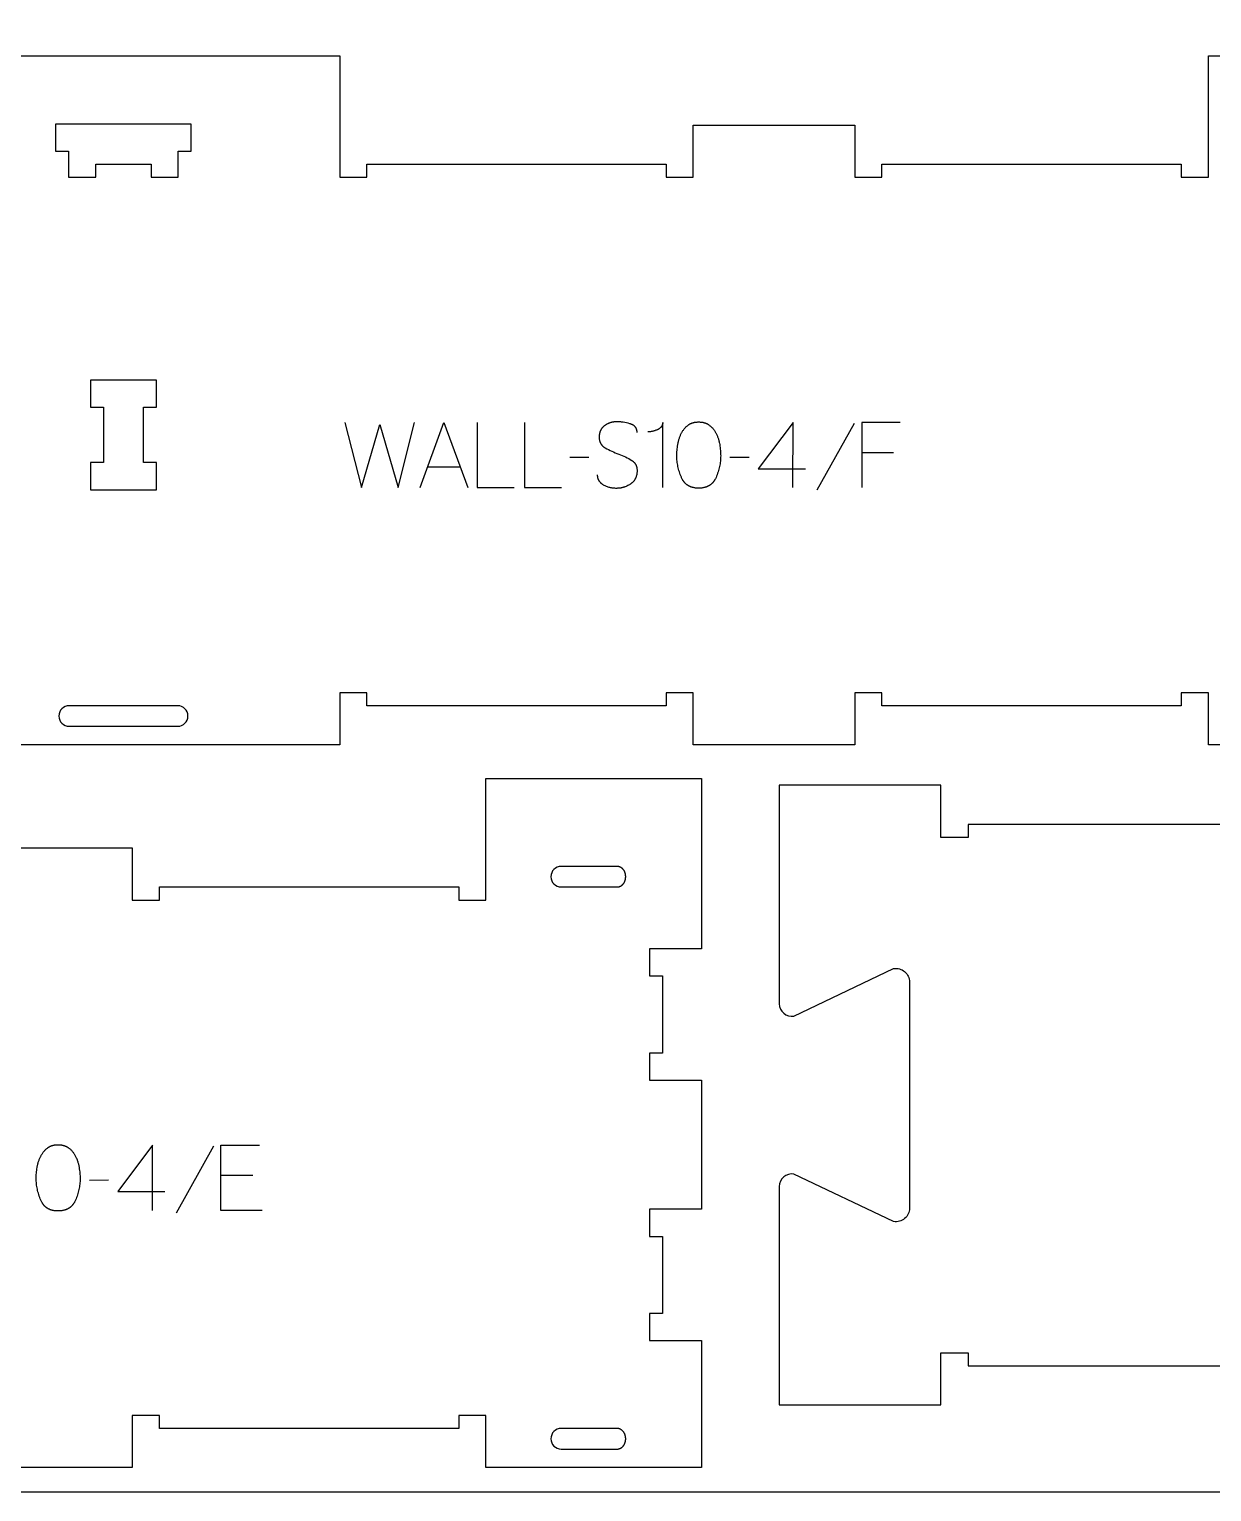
# Model space of a CAD drawing. Extents: x -10701 to -7518, y -10461 to -4867.
# Drawn here: x -9677 to -9132, y -8111 to -7437 of the extents above; entities that cross this region are included whole.
import ezdxf

# ---------------------------------------------------------------- set-up
doc = ezdxf.new("R2010")
doc.units = 0
for name, color, linetype in [('0_SHEET_SPRUCEPLY_2440X122', 1, 'CONTINUOUS'), ('1_ANYTOOL_1MMDEEP_LABELS_S', 2, 'CONTINUOUS'), ('3_ANYTOOL_CUTTHROUGH_INSID', 4, 'CONTINUOUS'), ('4_ANYTOOL_CUTTHROUGH_OUTSI', 5, 'CONTINUOUS')]:
    doc.layers.add(name, color=color, linetype=linetype)

msp = doc.modelspace()

# ---------------------------------------------------------------- linework, layer by layer
at = {"layer": '0_SHEET_SPRUCEPLY_2440X122'}
msp.add_lwpolyline([(-10329.71, -6891.21), (-10329.71, -8111.21), (-7889.71, -8111.21), (-7889.71, -6891.21)], close=True, dxfattribs=at)
at = {"layer": '1_ANYTOOL_1MMDEEP_LABELS_S'}
for points in [[(-9531.74, -7618.51), (-9524.02, -7648.51), (-9515.58, -7619.41), (-9507.09, -7648.51), (-9499.59, -7618.51)], [(-9497.02, -7648.51), (-9486.14, -7618.51), (-9475.08, -7648.51)], [(-9470.79, -7618.51), (-9470.79, -7648.51), (-9453.69, -7648.51)], [(-9448.98, -7618.51), (-9448.98, -7648.51), (-9431.88, -7648.51)], [(-9396.99, -7623.1), (-9397, -7622.91), (-9397, -7622.81), (-9397.01, -7622.72), (-9397.01, -7622.63), (-9397.02, -7622.54), (-9397.03, -7622.45), (-9397.04, -7622.37), (-9397.06, -7622.28), (-9397.07, -7622.2), (-9397.09, -7622.11), (-9397.11, -7622.03), (-9397.13, -7621.95), (-9397.15, -7621.86), (-9397.17, -7621.78), (-9397.2, -7621.71), (-9397.22, -7621.63), (-9397.25, -7621.55), (-9397.28, -7621.47), (-9397.31, -7621.4), (-9397.35, -7621.32), (-9397.38, -7621.25), (-9397.42, -7621.18), (-9397.45, -7621.11), (-9397.49, -7621.04), (-9397.53, -7620.97), (-9397.58, -7620.9), (-9397.62, -7620.83), (-9397.67, -7620.77), (-9397.71, -7620.7), (-9397.76, -7620.64), (-9397.81, -7620.58), (-9397.87, -7620.52), (-9397.92, -7620.45), (-9397.97, -7620.4), (-9398.03, -7620.34), (-9398.09, -7620.28), (-9398.15, -7620.22), (-9398.21, -7620.17), (-9398.27, -7620.11), (-9398.34, -7620.06), (-9398.41, -7620.01), (-9398.47, -7619.95), (-9398.54, -7619.9), (-9398.61, -7619.85), (-9398.69, -7619.81), (-9398.76, -7619.76), (-9398.84, -7619.71), (-9398.92, -7619.67), (-9398.99, -7619.62), (-9399.08, -7619.58), (-9399.16, -7619.54), (-9399.33, -7619.46), (-9399.5, -7619.38), (-9399.69, -7619.3), (-9399.88, -7619.24), (-9400.07, -7619.17), (-9400.27, -7619.11), (-9401.08, -7618.89), (-9401.88, -7618.7), (-9402.67, -7618.53), (-9403.44, -7618.4), (-9403.82, -7618.35), (-9404.19, -7618.3), (-9404.57, -7618.26), (-9404.94, -7618.23), (-9405.3, -7618.2), (-9405.67, -7618.18), (-9406.02, -7618.17), (-9406.38, -7618.17), (-9406.57, -7618.17), (-9406.77, -7618.17), (-9406.96, -7618.18), (-9407.15, -7618.2), (-9407.34, -7618.21), (-9407.53, -7618.23), (-9407.72, -7618.25), (-9407.9, -7618.28), (-9408.09, -7618.31), (-9408.27, -7618.34), (-9408.45, -7618.38), (-9408.64, -7618.42), (-9408.82, -7618.47), (-9408.99, -7618.52), (-9409.17, -7618.57), (-9409.35, -7618.62), (-9409.52, -7618.68), (-9409.7, -7618.74), (-9409.87, -7618.81), (-9410.04, -7618.88), (-9410.21, -7618.95), (-9410.38, -7619.03), (-9410.54, -7619.11), (-9410.71, -7619.19), (-9410.88, -7619.28), (-9411.04, -7619.37), (-9411.2, -7619.46), (-9411.36, -7619.56), (-9411.52, -7619.66), (-9411.68, -7619.77), (-9411.84, -7619.88), (-9411.99, -7619.99), (-9412.15, -7620.1), (-9412.29, -7620.22), (-9412.44, -7620.34), (-9412.58, -7620.47), (-9412.71, -7620.6), (-9412.84, -7620.73), (-9412.96, -7620.86), (-9413.08, -7621), (-9413.2, -7621.14), (-9413.3, -7621.28), (-9413.41, -7621.43), (-9413.51, -7621.57), (-9413.6, -7621.73), (-9413.69, -7621.88), (-9413.78, -7622.04), (-9413.86, -7622.2), (-9413.93, -7622.36), (-9414, -7622.53), (-9414.07, -7622.7), (-9414.13, -7622.88), (-9414.19, -7623.05), (-9414.24, -7623.23), (-9414.28, -7623.41), (-9414.32, -7623.6), (-9414.36, -7623.79), (-9414.39, -7623.98), (-9414.42, -7624.18), (-9414.44, -7624.37), (-9414.46, -7624.57), (-9414.47, -7624.78), (-9414.48, -7624.99), (-9414.48, -7625.2), (-9414.48, -7625.41), (-9414.47, -7625.62), (-9414.45, -7625.83), (-9414.44, -7626.03), (-9414.41, -7626.23), (-9414.38, -7626.43), (-9414.34, -7626.62), (-9414.3, -7626.81), (-9414.26, -7627), (-9414.2, -7627.18), (-9414.15, -7627.36), (-9414.08, -7627.53), (-9414.05, -7627.62), (-9414.01, -7627.7), (-9413.98, -7627.79), (-9413.94, -7627.87), (-9413.9, -7627.95), (-9413.86, -7628.04), (-9413.82, -7628.12), (-9413.77, -7628.2), (-9413.73, -7628.27), (-9413.68, -7628.35), (-9413.63, -7628.43), (-9413.58, -7628.5), (-9413.53, -7628.58), (-9413.48, -7628.65), (-9413.43, -7628.73), (-9413.37, -7628.8), (-9413.32, -7628.87), (-9413.26, -7628.94), (-9413.2, -7629.01), (-9413.14, -7629.08), (-9413.08, -7629.14), (-9413.02, -7629.21), (-9412.95, -7629.28), (-9412.89, -7629.34), (-9412.75, -7629.47), (-9412.61, -7629.59), (-9412.47, -7629.71), (-9412.31, -7629.83), (-9412.16, -7629.94), (-9411.99, -7630.05), (-9411.82, -7630.15), (-9411.65, -7630.25), (-9410.94, -7630.64), (-9410.2, -7631.02), (-9409.46, -7631.39), (-9408.69, -7631.75), (-9407.91, -7632.09), (-9407.12, -7632.43), (-9406.31, -7632.75), (-9405.48, -7633.06), (-9404.65, -7633.37), (-9403.85, -7633.7), (-9403.06, -7634.04), (-9402.3, -7634.4), (-9401.55, -7634.78), (-9400.83, -7635.17), (-9400.12, -7635.57), (-9399.44, -7636), (-9399.27, -7636.1), (-9399.11, -7636.22), (-9398.96, -7636.33), (-9398.88, -7636.39), (-9398.81, -7636.46), (-9398.74, -7636.52), (-9398.67, -7636.58), (-9398.6, -7636.64), (-9398.53, -7636.71), (-9398.46, -7636.77), (-9398.4, -7636.84), (-9398.34, -7636.91), (-9398.27, -7636.98), (-9398.21, -7637.05), (-9398.15, -7637.12), (-9398.1, -7637.19), (-9398.04, -7637.26), (-9397.99, -7637.34), (-9397.93, -7637.41), (-9397.88, -7637.49), (-9397.83, -7637.56), (-9397.78, -7637.64), (-9397.74, -7637.72), (-9397.69, -7637.8), (-9397.65, -7637.88), (-9397.61, -7637.96), (-9397.56, -7638.04), (-9397.52, -7638.13), (-9397.49, -7638.21), (-9397.45, -7638.3), (-9397.41, -7638.39), (-9397.38, -7638.47), (-9397.35, -7638.56), (-9397.32, -7638.65), (-9397.29, -7638.74), (-9397.26, -7638.83), (-9397.23, -7638.92), (-9397.18, -7639.11), (-9397.14, -7639.3), (-9397.1, -7639.5), (-9397.07, -7639.7), (-9397.05, -7639.9), (-9397.03, -7640.11), (-9397.02, -7640.32), (-9397.01, -7640.54), (-9397.01, -7640.76), (-9397.01, -7640.98), (-9397.02, -7641.21), (-9397.04, -7641.44), (-9397.06, -7641.67), (-9397.08, -7641.9), (-9397.12, -7642.12), (-9397.15, -7642.34), (-9397.19, -7642.56), (-9397.24, -7642.77), (-9397.29, -7642.98), (-9397.35, -7643.18), (-9397.41, -7643.38), (-9397.48, -7643.58), (-9397.55, -7643.78), (-9397.62, -7643.97), (-9397.7, -7644.15), (-9397.79, -7644.34), (-9397.88, -7644.51), (-9397.98, -7644.69), (-9398.08, -7644.86), (-9398.19, -7645.03), (-9398.3, -7645.19), (-9398.42, -7645.35), (-9398.54, -7645.51), (-9398.66, -7645.66), (-9398.8, -7645.81), (-9398.93, -7645.96), (-9399.07, -7646.1), (-9399.22, -7646.24), (-9399.37, -7646.37), (-9399.53, -7646.5), (-9399.69, -7646.63), (-9399.86, -7646.75), (-9400.03, -7646.87), (-9400.21, -7646.99), (-9400.57, -7647.21), (-9400.93, -7647.42), (-9401.3, -7647.61), (-9401.67, -7647.79), (-9402.05, -7647.95), (-9402.42, -7648.1), (-9402.62, -7648.17), (-9402.81, -7648.24), (-9403, -7648.3), (-9403.19, -7648.36), (-9403.39, -7648.42), (-9403.58, -7648.47), (-9403.78, -7648.52), (-9403.97, -7648.57), (-9404.17, -7648.61), (-9404.37, -7648.65), (-9404.57, -7648.69), (-9404.77, -7648.72), (-9404.97, -7648.75), (-9405.17, -7648.77), (-9405.58, -7648.81), (-9405.99, -7648.84), (-9406.4, -7648.85), (-9406.81, -7648.85), (-9407.22, -7648.84), (-9407.63, -7648.81), (-9408.03, -7648.77), (-9408.42, -7648.72), (-9408.81, -7648.66), (-9409.2, -7648.58), (-9409.58, -7648.49), (-9409.95, -7648.39), (-9410.33, -7648.27), (-9410.69, -7648.14), (-9411.06, -7648), (-9411.42, -7647.85), (-9411.77, -7647.68), (-9412.12, -7647.5), (-9412.46, -7647.31), (-9412.63, -7647.21), (-9412.8, -7647.11), (-9412.96, -7647), (-9413.11, -7646.89), (-9413.26, -7646.78), (-9413.4, -7646.66), (-9413.53, -7646.54), (-9413.66, -7646.42), (-9413.79, -7646.3), (-9413.91, -7646.17), (-9414.03, -7646.04), (-9414.14, -7645.91), (-9414.19, -7645.84), (-9414.24, -7645.77), (-9414.29, -7645.7), (-9414.34, -7645.63), (-9414.39, -7645.56), (-9414.43, -7645.49), (-9414.48, -7645.42), (-9414.52, -7645.35), (-9414.56, -7645.28), (-9414.61, -7645.2), (-9414.64, -7645.13), (-9414.68, -7645.05), (-9414.72, -7644.97), (-9414.76, -7644.9), (-9414.79, -7644.82), (-9414.82, -7644.74), (-9414.85, -7644.66), (-9414.88, -7644.58), (-9414.91, -7644.5), (-9414.94, -7644.42), (-9414.99, -7644.26), (-9415.04, -7644.09), (-9415.08, -7643.92), (-9415.11, -7643.74), (-9415.14, -7643.57), (-9415.16, -7643.39), (-9415.18, -7643.2), (-9415.2, -7643.02), (-9415.21, -7642.83), (-9415.21, -7642.64)], [(-9385.12, -7648.51), (-9385.12, -7618.47), (-9385.14, -7618.62), (-9385.17, -7618.77), (-9385.2, -7618.91), (-9385.23, -7619.05), (-9385.27, -7619.19), (-9385.31, -7619.33), (-9385.35, -7619.46), (-9385.4, -7619.6), (-9385.45, -7619.72), (-9385.51, -7619.85), (-9385.54, -7619.91), (-9385.57, -7619.97), (-9385.6, -7620.03), (-9385.63, -7620.09), (-9385.66, -7620.15), (-9385.7, -7620.21), (-9385.73, -7620.26), (-9385.77, -7620.32), (-9385.81, -7620.38), (-9385.85, -7620.43), (-9385.89, -7620.49), (-9385.93, -7620.54), (-9385.97, -7620.59), (-9386.01, -7620.64), (-9386.05, -7620.7), (-9386.1, -7620.75), (-9386.14, -7620.8), (-9386.19, -7620.85), (-9386.24, -7620.89), (-9386.28, -7620.94), (-9386.33, -7620.99), (-9386.38, -7621.04), (-9386.49, -7621.13), (-9386.59, -7621.21), (-9386.71, -7621.3), (-9386.82, -7621.38), (-9386.94, -7621.46), (-9387.06, -7621.54), (-9387.19, -7621.61), (-9387.32, -7621.68), (-9387.45, -7621.75), (-9387.59, -7621.81), (-9387.74, -7621.87), (-9388.02, -7621.99), (-9388.31, -7622.1), (-9388.6, -7622.2), (-9388.88, -7622.3), (-9389.16, -7622.38), (-9389.44, -7622.46), (-9389.71, -7622.53), (-9389.99, -7622.6), (-9390.26, -7622.65), (-9390.53, -7622.7), (-9390.8, -7622.74), (-9391.06, -7622.78), (-9391.33, -7622.8), (-9391.59, -7622.82), (-9391.85, -7622.83), (-9392.11, -7622.84)], [(-9325.12, -7648.51), (-9325.08, -7618.47), (-9341.11, -7639.85)], [(-9296.92, -7618.98), (-9314.11, -7649.75)], [(-9275.66, -7618.51), (-9293.32, -7618.51), (-9293.32, -7648.51)], [(-9419.24, -7634.62), (-9428.02, -7634.71)], [(-9345.39, -7634.62), (-9354.18, -7634.71)], [(-9278.84, -7632.48), (-9293.32, -7632.48)], [(-9493.55, -7638.95), (-9478.64, -7638.95)], [(-9341.11, -7639.85), (-9319.34, -7639.85)], [(-9620.48, -7981.56), (-9620.44, -7951.52), (-9636.46, -7972.9)], [(-9592.28, -7952.03), (-9609.46, -7982.8)], [(-9569.91, -7981.56), (-9588.85, -7981.56), (-9588.85, -7951.56), (-9571.02, -7951.56)], [(-9574.19, -7965.49), (-9588.85, -7965.49)], [(-9640.75, -7967.68), (-9649.54, -7967.76)], [(-9636.46, -7972.9), (-9614.69, -7972.9)]]:
    msp.add_lwpolyline(points, dxfattribs=at)
for points in [[(-9368.62, -7618.25), (-9368.25, -7618.26), (-9367.89, -7618.28), (-9367.71, -7618.29), (-9367.53, -7618.31), (-9367.36, -7618.33), (-9367.19, -7618.35), (-9367.02, -7618.37), (-9366.85, -7618.4), (-9366.68, -7618.43), (-9366.52, -7618.47), (-9366.35, -7618.5), (-9366.19, -7618.54), (-9366.04, -7618.59), (-9365.88, -7618.63), (-9365.72, -7618.68), (-9365.57, -7618.73), (-9365.42, -7618.79), (-9365.27, -7618.85), (-9365.13, -7618.91), (-9364.98, -7618.97), (-9364.84, -7619.04), (-9364.7, -7619.11), (-9364.56, -7619.18), (-9364.43, -7619.26), (-9364.29, -7619.34), (-9364.16, -7619.42), (-9364.03, -7619.5), (-9363.9, -7619.59), (-9363.77, -7619.68), (-9363.65, -7619.77), (-9363.41, -7619.97), (-9363.17, -7620.17), (-9362.94, -7620.37), (-9362.72, -7620.59), (-9362.5, -7620.8), (-9362.29, -7621.03), (-9362.08, -7621.26), (-9361.88, -7621.5), (-9361.69, -7621.74), (-9361.5, -7621.99), (-9361.32, -7622.25), (-9361.15, -7622.51), (-9360.98, -7622.78), (-9360.82, -7623.06), (-9360.67, -7623.34), (-9360.52, -7623.63), (-9360.38, -7623.92), (-9360.24, -7624.22), (-9360.11, -7624.52), (-9359.99, -7624.82), (-9359.87, -7625.13), (-9359.75, -7625.44), (-9359.64, -7625.75), (-9359.54, -7626.07), (-9359.44, -7626.39), (-9359.35, -7626.71), (-9359.27, -7627.03), (-9359.18, -7627.36), (-9359.11, -7627.7), (-9359.04, -7628.03), (-9358.91, -7628.71), (-9358.81, -7629.39), (-9358.72, -7630.06), (-9358.64, -7630.72), (-9358.58, -7631.38), (-9358.53, -7632.02), (-9358.49, -7632.66), (-9358.47, -7633.28), (-9358.46, -7633.9), (-9358.47, -7634.51), (-9358.5, -7635.13), (-9358.54, -7635.74), (-9358.6, -7636.36), (-9358.67, -7636.98), (-9358.76, -7637.6), (-9358.87, -7638.22), (-9359, -7638.83), (-9359.14, -7639.45), (-9359.29, -7640.07), (-9359.47, -7640.69), (-9359.66, -7641.31), (-9359.87, -7641.93), (-9360.09, -7642.55), (-9360.33, -7643.17), (-9360.59, -7643.8), (-9360.72, -7644.1), (-9360.87, -7644.4), (-9361.02, -7644.68), (-9361.1, -7644.82), (-9361.18, -7644.96), (-9361.26, -7645.1), (-9361.34, -7645.23), (-9361.43, -7645.36), (-9361.52, -7645.48), (-9361.6, -7645.61), (-9361.7, -7645.73), (-9361.79, -7645.85), (-9361.88, -7645.97), (-9361.98, -7646.09), (-9362.08, -7646.2), (-9362.18, -7646.31), (-9362.28, -7646.42), (-9362.39, -7646.52), (-9362.49, -7646.63), (-9362.6, -7646.73), (-9362.71, -7646.82), (-9362.82, -7646.92), (-9362.94, -7647.01), (-9363.05, -7647.11), (-9363.17, -7647.19), (-9363.29, -7647.28), (-9363.41, -7647.36), (-9363.53, -7647.44), (-9363.66, -7647.52), (-9363.78, -7647.6), (-9363.91, -7647.67), (-9364.04, -7647.75), (-9364.17, -7647.82), (-9364.31, -7647.88), (-9364.44, -7647.95), (-9364.58, -7648.01), (-9364.72, -7648.07), (-9364.86, -7648.12), (-9365, -7648.18), (-9365.15, -7648.23), (-9365.3, -7648.28), (-9365.44, -7648.33), (-9365.6, -7648.37), (-9365.75, -7648.42), (-9365.9, -7648.46), (-9366.22, -7648.53), (-9366.54, -7648.59), (-9366.87, -7648.65), (-9367.2, -7648.69), (-9367.55, -7648.72), (-9367.9, -7648.75), (-9368.26, -7648.76), (-9368.62, -7648.77), (-9368.99, -7648.76), (-9369.34, -7648.75), (-9369.69, -7648.72), (-9370.03, -7648.69), (-9370.36, -7648.64), (-9370.69, -7648.59), (-9371.01, -7648.53), (-9371.17, -7648.49), (-9371.32, -7648.45), (-9371.48, -7648.41), (-9371.63, -7648.37), (-9371.78, -7648.32), (-9371.92, -7648.28), (-9372.07, -7648.23), (-9372.21, -7648.17), (-9372.36, -7648.12), (-9372.5, -7648.06), (-9372.63, -7648), (-9372.77, -7647.94), (-9372.9, -7647.87), (-9373.04, -7647.81), (-9373.17, -7647.74), (-9373.3, -7647.66), (-9373.43, -7647.59), (-9373.55, -7647.51), (-9373.67, -7647.43), (-9373.8, -7647.35), (-9373.92, -7647.27), (-9374.03, -7647.18), (-9374.15, -7647.09), (-9374.26, -7647), (-9374.38, -7646.9), (-9374.49, -7646.81), (-9374.6, -7646.71), (-9374.7, -7646.61), (-9374.81, -7646.5), (-9374.91, -7646.4), (-9375.01, -7646.29), (-9375.11, -7646.18), (-9375.21, -7646.06), (-9375.31, -7645.95), (-9375.4, -7645.83), (-9375.49, -7645.71), (-9375.58, -7645.58), (-9375.67, -7645.46), (-9375.76, -7645.33), (-9375.85, -7645.2), (-9375.93, -7645.06), (-9376.01, -7644.93), (-9376.09, -7644.79), (-9376.17, -7644.65), (-9376.32, -7644.36), (-9376.46, -7644.06), (-9376.59, -7643.75), (-9376.85, -7643.13), (-9377.09, -7642.5), (-9377.31, -7641.88), (-9377.51, -7641.25), (-9377.7, -7640.63), (-9377.87, -7640.01), (-9378.03, -7639.39), (-9378.17, -7638.77), (-9378.29, -7638.15), (-9378.4, -7637.53), (-9378.49, -7636.92), (-9378.56, -7636.3), (-9378.62, -7635.69), (-9378.66, -7635.08), (-9378.69, -7634.46), (-9378.69, -7633.85), (-9378.69, -7633.24), (-9378.67, -7632.61), (-9378.63, -7631.98), (-9378.58, -7631.33), (-9378.52, -7630.68), (-9378.44, -7630.02), (-9378.35, -7629.35), (-9378.24, -7628.67), (-9378.18, -7628.33), (-9378.12, -7627.99), (-9378.05, -7627.65), (-9377.97, -7627.32), (-9377.89, -7626.99), (-9377.81, -7626.67), (-9377.71, -7626.35), (-9377.62, -7626.03), (-9377.51, -7625.72), (-9377.4, -7625.41), (-9377.29, -7625.1), (-9377.17, -7624.79), (-9377.05, -7624.49), (-9376.91, -7624.19), (-9376.78, -7623.9), (-9376.64, -7623.61), (-9376.49, -7623.32), (-9376.33, -7623.04), (-9376.17, -7622.77), (-9376.01, -7622.5), (-9375.84, -7622.24), (-9375.66, -7621.99), (-9375.47, -7621.74), (-9375.28, -7621.49), (-9375.08, -7621.26), (-9374.88, -7621.03), (-9374.67, -7620.8), (-9374.45, -7620.58), (-9374.23, -7620.37), (-9374, -7620.17), (-9373.77, -7619.97), (-9373.53, -7619.77), (-9373.41, -7619.68), (-9373.28, -7619.59), (-9373.15, -7619.5), (-9373.03, -7619.42), (-9372.9, -7619.34), (-9372.76, -7619.26), (-9372.63, -7619.18), (-9372.49, -7619.11), (-9372.35, -7619.04), (-9372.21, -7618.97), (-9372.07, -7618.91), (-9371.93, -7618.85), (-9371.78, -7618.79), (-9371.63, -7618.73), (-9371.48, -7618.68), (-9371.33, -7618.63), (-9371.17, -7618.59), (-9371.02, -7618.54), (-9370.86, -7618.5), (-9370.7, -7618.47), (-9370.54, -7618.43), (-9370.37, -7618.4), (-9370.21, -7618.37), (-9370.04, -7618.35), (-9369.87, -7618.33), (-9369.7, -7618.31), (-9369.52, -7618.29), (-9369.35, -7618.28), (-9368.99, -7618.26)], [(-9663.98, -7951.3), (-9663.61, -7951.31), (-9663.24, -7951.33), (-9663.07, -7951.34), (-9662.89, -7951.36), (-9662.71, -7951.38), (-9662.54, -7951.4), (-9662.37, -7951.42), (-9662.2, -7951.45), (-9662.04, -7951.48), (-9661.87, -7951.52), (-9661.71, -7951.55), (-9661.55, -7951.6), (-9661.39, -7951.64), (-9661.24, -7951.68), (-9661.08, -7951.73), (-9660.93, -7951.79), (-9660.78, -7951.84), (-9660.63, -7951.9), (-9660.48, -7951.96), (-9660.34, -7952.02), (-9660.2, -7952.09), (-9660.06, -7952.16), (-9659.92, -7952.23), (-9659.78, -7952.31), (-9659.65, -7952.39), (-9659.52, -7952.47), (-9659.39, -7952.55), (-9659.26, -7952.64), (-9659.13, -7952.73), (-9659.01, -7952.83), (-9658.76, -7953.02), (-9658.53, -7953.22), (-9658.3, -7953.42), (-9658.07, -7953.64), (-9657.85, -7953.86), (-9657.64, -7954.08), (-9657.44, -7954.31), (-9657.24, -7954.55), (-9657.05, -7954.79), (-9656.86, -7955.05), (-9656.68, -7955.3), (-9656.51, -7955.57), (-9656.34, -7955.84), (-9656.18, -7956.11), (-9656.03, -7956.39), (-9655.88, -7956.68), (-9655.74, -7956.98), (-9655.6, -7957.27), (-9655.47, -7957.57), (-9655.34, -7957.88), (-9655.22, -7958.18), (-9655.11, -7958.49), (-9655, -7958.8), (-9654.9, -7959.12), (-9654.8, -7959.44), (-9654.71, -7959.76), (-9654.62, -7960.09), (-9654.54, -7960.42), (-9654.46, -7960.75), (-9654.39, -7961.08), (-9654.27, -7961.76), (-9654.17, -7962.44), (-9654.07, -7963.11), (-9654, -7963.78), (-9653.93, -7964.43), (-9653.88, -7965.07), (-9653.85, -7965.71), (-9653.83, -7966.33), (-9653.82, -7966.95), (-9653.83, -7967.56), (-9653.85, -7968.18), (-9653.9, -7968.8), (-9653.95, -7969.41), (-9654.03, -7970.03), (-9654.12, -7970.65), (-9654.23, -7971.27), (-9654.35, -7971.89), (-9654.49, -7972.5), (-9654.65, -7973.12), (-9654.82, -7973.74), (-9655.01, -7974.36), (-9655.22, -7974.98), (-9655.44, -7975.6), (-9655.69, -7976.23), (-9655.94, -7976.85), (-9656.08, -7977.15), (-9656.22, -7977.45), (-9656.37, -7977.74), (-9656.45, -7977.87), (-9656.53, -7978.01), (-9656.61, -7978.15), (-9656.7, -7978.28), (-9656.78, -7978.41), (-9656.87, -7978.54), (-9656.96, -7978.66), (-9657.05, -7978.78), (-9657.14, -7978.9), (-9657.24, -7979.02), (-9657.34, -7979.14), (-9657.44, -7979.25), (-9657.54, -7979.36), (-9657.64, -7979.47), (-9657.74, -7979.57), (-9657.85, -7979.68), (-9657.96, -7979.78), (-9658.07, -7979.88), (-9658.18, -7979.97), (-9658.29, -7980.07), (-9658.41, -7980.16), (-9658.52, -7980.25), (-9658.64, -7980.33), (-9658.76, -7980.42), (-9658.89, -7980.5), (-9659.01, -7980.58), (-9659.14, -7980.65), (-9659.27, -7980.73), (-9659.4, -7980.8), (-9659.53, -7980.87), (-9659.66, -7980.93), (-9659.8, -7981), (-9659.94, -7981.06), (-9660.08, -7981.12), (-9660.22, -7981.18), (-9660.36, -7981.23), (-9660.5, -7981.28), (-9660.65, -7981.33), (-9660.8, -7981.38), (-9660.95, -7981.42), (-9661.1, -7981.47), (-9661.26, -7981.51), (-9661.57, -7981.58), (-9661.89, -7981.64), (-9662.22, -7981.7), (-9662.56, -7981.74), (-9662.9, -7981.77), (-9663.25, -7981.8), (-9663.61, -7981.81), (-9663.98, -7981.82), (-9664.34, -7981.81), (-9664.7, -7981.8), (-9665.05, -7981.77), (-9665.39, -7981.74), (-9665.72, -7981.7), (-9666.05, -7981.64), (-9666.37, -7981.58), (-9666.52, -7981.54), (-9666.68, -7981.5), (-9666.83, -7981.46), (-9666.98, -7981.42), (-9667.13, -7981.38), (-9667.28, -7981.33), (-9667.42, -7981.28), (-9667.57, -7981.23), (-9667.71, -7981.17), (-9667.85, -7981.11), (-9667.99, -7981.05), (-9668.13, -7980.99), (-9668.26, -7980.93), (-9668.39, -7980.86), (-9668.52, -7980.79), (-9668.65, -7980.72), (-9668.78, -7980.64), (-9668.91, -7980.56), (-9669.03, -7980.49), (-9669.15, -7980.4), (-9669.27, -7980.32), (-9669.39, -7980.23), (-9669.51, -7980.14), (-9669.62, -7980.05), (-9669.73, -7979.96), (-9669.84, -7979.86), (-9669.95, -7979.76), (-9670.06, -7979.66), (-9670.17, -7979.55), (-9670.27, -7979.45), (-9670.37, -7979.34), (-9670.47, -7979.23), (-9670.57, -7979.11), (-9670.66, -7979), (-9670.76, -7978.88), (-9670.85, -7978.76), (-9670.94, -7978.63), (-9671.03, -7978.51), (-9671.12, -7978.38), (-9671.2, -7978.25), (-9671.28, -7978.11), (-9671.37, -7977.98), (-9671.44, -7977.84), (-9671.52, -7977.7), (-9671.67, -7977.41), (-9671.81, -7977.11), (-9671.95, -7976.8), (-9672.2, -7976.18), (-9672.44, -7975.55), (-9672.66, -7974.93), (-9672.87, -7974.3), (-9673.06, -7973.68), (-9673.23, -7973.06), (-9673.38, -7972.44), (-9673.52, -7971.82), (-9673.65, -7971.2), (-9673.75, -7970.59), (-9673.84, -7969.97), (-9673.92, -7969.35), (-9673.98, -7968.74), (-9674.02, -7968.13), (-9674.04, -7967.52), (-9674.05, -7966.9), (-9674.04, -7966.29), (-9674.02, -7965.66), (-9673.99, -7965.03), (-9673.94, -7964.39), (-9673.87, -7963.73), (-9673.8, -7963.07), (-9673.7, -7962.4), (-9673.6, -7961.72), (-9673.54, -7961.38), (-9673.48, -7961.04), (-9673.41, -7960.7), (-9673.33, -7960.37), (-9673.25, -7960.05), (-9673.16, -7959.72), (-9673.07, -7959.4), (-9672.97, -7959.08), (-9672.87, -7958.77), (-9672.76, -7958.46), (-9672.65, -7958.15), (-9672.53, -7957.84), (-9672.4, -7957.54), (-9672.27, -7957.25), (-9672.13, -7956.95), (-9671.99, -7956.66), (-9671.84, -7956.37), (-9671.69, -7956.09), (-9671.53, -7955.82), (-9671.36, -7955.55), (-9671.19, -7955.29), (-9671.01, -7955.04), (-9670.83, -7954.79), (-9670.64, -7954.54), (-9670.44, -7954.31), (-9670.24, -7954.08), (-9670.03, -7953.85), (-9669.81, -7953.64), (-9669.59, -7953.42), (-9669.36, -7953.22), (-9669.13, -7953.02), (-9668.89, -7952.83), (-9668.76, -7952.73), (-9668.64, -7952.64), (-9668.51, -7952.55), (-9668.38, -7952.47), (-9668.25, -7952.39), (-9668.12, -7952.31), (-9667.98, -7952.23), (-9667.85, -7952.16), (-9667.71, -7952.09), (-9667.57, -7952.02), (-9667.43, -7951.96), (-9667.28, -7951.9), (-9667.13, -7951.84), (-9666.99, -7951.79), (-9666.84, -7951.73), (-9666.68, -7951.68), (-9666.53, -7951.64), (-9666.37, -7951.6), (-9666.21, -7951.55), (-9666.05, -7951.52), (-9665.89, -7951.48), (-9665.73, -7951.45), (-9665.56, -7951.42), (-9665.39, -7951.4), (-9665.22, -7951.38), (-9665.05, -7951.36), (-9664.88, -7951.34), (-9664.7, -7951.33), (-9664.34, -7951.31)]]:
    msp.add_lwpolyline(points, close=True, dxfattribs=at)
at = {"layer": '3_ANYTOOL_CUTTHROUGH_INSID', "color": 4}
for points in [[(-9621.09, -7499.5), (-9621.09, -7505.5), (-9608.59, -7505.5), (-9608.59, -7493.5), (-9602.59, -7493.5), (-9602.59, -7481), (-9665.09, -7481), (-9665.09, -7493.5), (-9659.09, -7493.5), (-9659.09, -7505.5), (-9646.59, -7505.5), (-9646.59, -7499.5)], [(-9643.09, -7611.46), (-9643.09, -7636.96), (-9649.09, -7636.96), (-9649.09, -7649.46), (-9618.59, -7649.46), (-9618.59, -7636.96), (-9624.59, -7636.96), (-9624.59, -7611.46), (-9618.59, -7611.46), (-9618.59, -7598.96), (-9649.09, -7598.96), (-9649.09, -7611.46)]]:
    msp.add_lwpolyline(points, close=True, dxfattribs=at)
for points in [[(-9658.84, -7758.5), (-9608.84, -7758.5, 1), (-9608.84, -7749), (-9658.84, -7749, 1)], [(-9432, -7823.04, 1), (-9432, -7832.54), (-9406.26, -7832.54), (-9406.16, -7832.54), (-9406.07, -7832.54), (-9405.97, -7832.53), (-9405.87, -7832.52), (-9405.77, -7832.51), (-9405.68, -7832.5), (-9405.58, -7832.48), (-9405.49, -7832.46), (-9405.39, -7832.43), (-9405.29, -7832.41), (-9405.19, -7832.38), (-9405.09, -7832.35), (-9404.99, -7832.31), (-9404.9, -7832.27), (-9404.8, -7832.23), (-9404.71, -7832.19), (-9404.62, -7832.14), (-9404.52, -7832.09), (-9404.43, -7832.04), (-9404.34, -7831.98), (-9404.25, -7831.92), (-9404.16, -7831.86), (-9404.07, -7831.8), (-9403.99, -7831.73), (-9403.9, -7831.66), (-9403.82, -7831.59), (-9403.74, -7831.52), (-9403.66, -7831.44), (-9403.58, -7831.36), (-9403.5, -7831.28), (-9403.43, -7831.19), (-9403.36, -7831.11), (-9403.29, -7831.02), (-9403.22, -7830.93), (-9403.15, -7830.84), (-9403.09, -7830.74), (-9403.03, -7830.65), (-9402.97, -7830.55), (-9402.92, -7830.45), (-9402.86, -7830.35), (-9402.81, -7830.25), (-9402.76, -7830.15), (-9402.71, -7830.04), (-9402.67, -7829.94), (-9402.63, -7829.83), (-9402.59, -7829.73), (-9402.55, -7829.62), (-9402.51, -7829.51), (-9402.48, -7829.41), (-9402.45, -7829.3), (-9402.42, -7829.19), (-9402.4, -7829.08), (-9402.37, -7828.97), (-9402.35, -7828.86), (-9402.33, -7828.76), (-9402.31, -7828.65), (-9402.3, -7828.54), (-9402.29, -7828.43), (-9402.28, -7828.33), (-9402.27, -7828.22), (-9402.26, -7828.11), (-9402.26, -7828.01), (-9402.25, -7827.9), (-9402.25, -7827.79), (-9402.25, -7827.69), (-9402.26, -7827.58), (-9402.26, -7827.47), (-9402.27, -7827.37), (-9402.28, -7827.26), (-9402.29, -7827.15), (-9402.3, -7827.05), (-9402.31, -7826.94), (-9402.33, -7826.83), (-9402.35, -7826.72), (-9402.37, -7826.61), (-9402.4, -7826.5), (-9402.42, -7826.4), (-9402.45, -7826.29), (-9402.48, -7826.18), (-9402.51, -7826.07), (-9402.55, -7825.97), (-9402.59, -7825.86), (-9402.63, -7825.75), (-9402.67, -7825.65), (-9402.71, -7825.54), (-9402.76, -7825.44), (-9402.81, -7825.34), (-9402.86, -7825.24), (-9402.92, -7825.14), (-9402.97, -7825.04), (-9403.03, -7824.94), (-9403.09, -7824.85), (-9403.15, -7824.75), (-9403.22, -7824.66), (-9403.29, -7824.57), (-9403.36, -7824.48), (-9403.43, -7824.39), (-9403.5, -7824.31), (-9403.58, -7824.23), (-9403.66, -7824.15), (-9403.74, -7824.07), (-9403.82, -7824), (-9403.9, -7823.92), (-9403.99, -7823.85), (-9404.07, -7823.79), (-9404.16, -7823.72), (-9404.25, -7823.66), (-9404.34, -7823.61), (-9404.43, -7823.55), (-9404.52, -7823.5), (-9404.62, -7823.45), (-9404.71, -7823.4), (-9404.8, -7823.35), (-9404.9, -7823.31), (-9404.99, -7823.28), (-9405.09, -7823.24), (-9405.19, -7823.21), (-9405.29, -7823.18), (-9405.39, -7823.15), (-9405.49, -7823.13), (-9405.58, -7823.11), (-9405.68, -7823.09), (-9405.77, -7823.08), (-9405.87, -7823.07), (-9405.97, -7823.06), (-9406.07, -7823.05), (-9406.16, -7823.05), (-9406.26, -7823.04)], [(-9432, -8091.54), (-9406.26, -8091.54), (-9406.16, -8091.54), (-9406.07, -8091.54), (-9405.97, -8091.53), (-9405.87, -8091.52), (-9405.77, -8091.51), (-9405.68, -8091.5), (-9405.58, -8091.48), (-9405.49, -8091.46), (-9405.39, -8091.43), (-9405.29, -8091.41), (-9405.19, -8091.38), (-9405.09, -8091.35), (-9404.99, -8091.31), (-9404.9, -8091.27), (-9404.8, -8091.23), (-9404.71, -8091.19), (-9404.62, -8091.14), (-9404.52, -8091.09), (-9404.43, -8091.04), (-9404.34, -8090.98), (-9404.25, -8090.92), (-9404.16, -8090.86), (-9404.07, -8090.8), (-9403.99, -8090.73), (-9403.9, -8090.66), (-9403.82, -8090.59), (-9403.74, -8090.52), (-9403.66, -8090.44), (-9403.58, -8090.36), (-9403.5, -8090.28), (-9403.43, -8090.19), (-9403.36, -8090.11), (-9403.29, -8090.02), (-9403.22, -8089.93), (-9403.15, -8089.84), (-9403.09, -8089.74), (-9403.03, -8089.65), (-9402.97, -8089.55), (-9402.92, -8089.45), (-9402.86, -8089.35), (-9402.81, -8089.25), (-9402.76, -8089.15), (-9402.71, -8089.04), (-9402.67, -8088.94), (-9402.63, -8088.83), (-9402.59, -8088.73), (-9402.55, -8088.62), (-9402.51, -8088.51), (-9402.48, -8088.41), (-9402.45, -8088.3), (-9402.42, -8088.19), (-9402.4, -8088.08), (-9402.37, -8087.97), (-9402.35, -8087.86), (-9402.33, -8087.76), (-9402.31, -8087.65), (-9402.3, -8087.54), (-9402.29, -8087.43), (-9402.28, -8087.33), (-9402.27, -8087.22), (-9402.26, -8087.11), (-9402.26, -8087.01), (-9402.25, -8086.9), (-9402.25, -8086.79), (-9402.25, -8086.69), (-9402.26, -8086.58), (-9402.26, -8086.47), (-9402.27, -8086.37), (-9402.28, -8086.26), (-9402.29, -8086.15), (-9402.3, -8086.05), (-9402.31, -8085.94), (-9402.33, -8085.83), (-9402.35, -8085.72), (-9402.37, -8085.61), (-9402.4, -8085.5), (-9402.42, -8085.4), (-9402.45, -8085.29), (-9402.48, -8085.18), (-9402.51, -8085.07), (-9402.55, -8084.97), (-9402.59, -8084.86), (-9402.63, -8084.75), (-9402.67, -8084.65), (-9402.71, -8084.54), (-9402.76, -8084.44), (-9402.81, -8084.34), (-9402.86, -8084.24), (-9402.92, -8084.14), (-9402.97, -8084.04), (-9403.03, -8083.94), (-9403.09, -8083.85), (-9403.15, -8083.75), (-9403.22, -8083.66), (-9403.29, -8083.57), (-9403.36, -8083.48), (-9403.43, -8083.39), (-9403.5, -8083.31), (-9403.58, -8083.23), (-9403.66, -8083.15), (-9403.74, -8083.07), (-9403.82, -8083), (-9403.9, -8082.92), (-9403.99, -8082.85), (-9404.07, -8082.79), (-9404.16, -8082.72), (-9404.25, -8082.66), (-9404.34, -8082.61), (-9404.43, -8082.55), (-9404.52, -8082.5), (-9404.62, -8082.45), (-9404.71, -8082.4), (-9404.8, -8082.35), (-9404.9, -8082.31), (-9404.99, -8082.28), (-9405.09, -8082.24), (-9405.19, -8082.21), (-9405.29, -8082.18), (-9405.39, -8082.15), (-9405.49, -8082.13), (-9405.58, -8082.11), (-9405.68, -8082.09), (-9405.77, -8082.08), (-9405.87, -8082.07), (-9405.97, -8082.06), (-9406.07, -8082.05), (-9406.16, -8082.05), (-9406.26, -8082.04), (-9432, -8082.04, 1)]]:
    msp.add_lwpolyline(points, format="xyb", close=True, dxfattribs=at)
at = {"layer": '4_ANYTOOL_CUTTHROUGH_OUTSI', "color": 5}
for points in [[(-9733.59, -7449.5), (-9534.09, -7449.5), (-9534.09, -7505.5), (-9521.59, -7505.5), (-9521.59, -7499.5), (-9383.59, -7499.5), (-9383.59, -7505.5), (-9371.09, -7505.5), (-9371.09, -7481.5), (-9296.59, -7481.5), (-9296.59, -7505.5), (-9284.09, -7505.5), (-9284.09, -7499.5), (-9146.09, -7499.5), (-9146.09, -7505.5), (-9133.59, -7505.5), (-9133.59, -7449.5), (-8934.09, -7449.5)], [(-8934.09, -7767), (-9133.59, -7767), (-9133.59, -7743), (-9146.09, -7743), (-9146.09, -7749), (-9284.09, -7749), (-9284.09, -7743), (-9296.59, -7743), (-9296.59, -7767), (-9371.09, -7767), (-9371.09, -7743), (-9383.59, -7743), (-9383.59, -7749), (-9521.59, -7749), (-9521.59, -7743), (-9534.09, -7743), (-9534.09, -7767), (-9733.59, -7767)], [(-9704.25, -7814.54), (-9629.75, -7814.54), (-9629.75, -7838.54), (-9617.25, -7838.54), (-9617.25, -7832.54), (-9479.25, -7832.54), (-9479.25, -7838.54), (-9466.75, -7838.54), (-9466.75, -7782.54), (-9367.25, -7782.54), (-9367.25, -7802.29), (-9367.25, -7814.29), (-9367.25, -7861.04), (-9391.25, -7861.04), (-9391.25, -7873.54), (-9385.25, -7873.54), (-9385.25, -7909.04), (-9391.25, -7909.04), (-9391.25, -7921.54), (-9367.25, -7921.54), (-9367.25, -7981.04), (-9391.25, -7981.04), (-9391.25, -7993.54), (-9385.25, -7993.54), (-9385.25, -8029.04), (-9391.25, -8029.04), (-9391.25, -8041.54), (-9367.25, -8041.54), (-9367.25, -8100.04), (-9466.75, -8100.04), (-9466.75, -8076.04), (-9479.25, -8076.04), (-9479.25, -8082.04), (-9617.25, -8082.04), (-9617.25, -8076.04), (-9629.75, -8076.04), (-9629.75, -8100.04), (-9704.25, -8100.04)]]:
    msp.add_lwpolyline(points, dxfattribs=at)
msp.add_lwpolyline([(-9106.42, -7803.69), (-9244.42, -7803.69), (-9244.42, -7809.69), (-9256.92, -7809.69), (-9256.92, -7785.69), (-9331.42, -7785.69), (-9331.42, -7886.36), (-9331.42, -7886.36, 0.461625), (-9324.76, -7892.03), (-9278.73, -7870.16), (-9278.7, -7870.16), (-9278.7, -7870.16, -0.220464), (-9273.63, -7871.55, -0.220464), (-9271.42, -7876.32), (-9271.42, -7980.56, -0.220464), (-9273.63, -7985.32, -0.220464), (-9278.7, -7986.72), (-9278.73, -7986.71), (-9278.77, -7986.7), (-9324.76, -7964.84), (-9324.76, -7964.84, 0.218884), (-9329.39, -7966.13, 0.220464), (-9331.42, -7970.52), (-9331.42, -8047.44), (-9331.42, -8071.19), (-9256.92, -8071.19), (-9256.92, -8047.19), (-9244.42, -8047.19), (-9244.42, -8053.19), (-9106.42, -8053.19)], format="xyb", dxfattribs=at)

doc.saveas('drawing.dxf')
